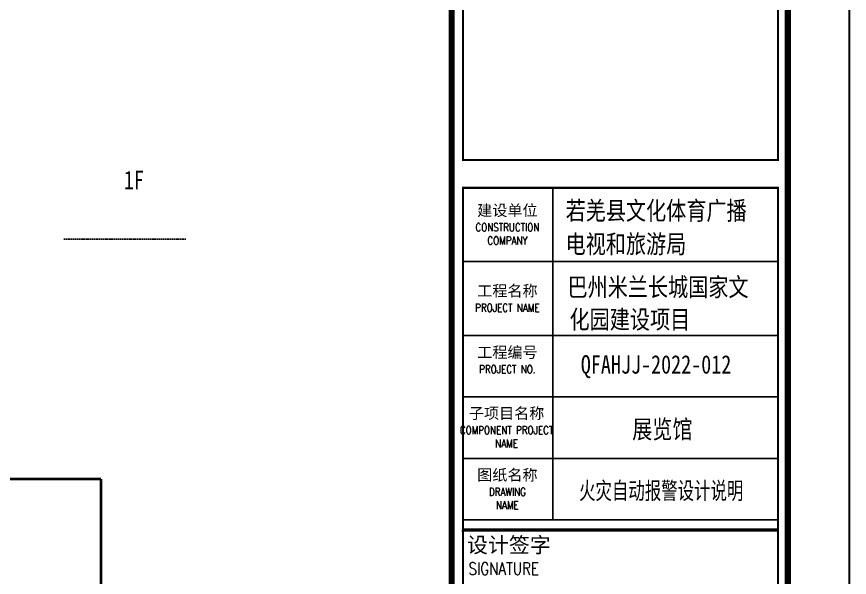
# Model space of a CAD drawing. Extents: x 815029915 to 815825525, y 579155098 to 579748855.
# Drawn here: x 815650284 to 815663833, y 579277223 to 579286343 of the extents above; entities that cross this region are included whole.
import ezdxf
from ezdxf.enums import TextEntityAlignment as Align

# ---------------------------------------------------------------- set-up
doc = ezdxf.new("R2010")
doc.units = 0
doc.header["$LTSCALE"] = 100
doc.header["$MEASUREMENT"] = 0
doc.linetypes.add('DASH', pattern=[0.35, 0.25, -0.1])
for name, color, linetype in [('PUB_TITLE', 4, 'Continuous'), ('TK', 7, 'Continuous'), ('zm', 1, 'Continuous'), ('电气', 7, 'Continuous')]:
    doc.layers.add(name, color=color, linetype=linetype)
doc.styles.add('-宋体', font='', dxfattribs={"width": 0.8})
doc.styles.add('-黑体', font='', dxfattribs={"width": 0.8})
doc.styles.add('CCIAD-图框(标题项)', font='')
doc.styles.add('CCIAD-图框(版权说明)', font='txt.shx', dxfattribs={"width": 0.7, "bigfont": 'gbcbig.shx'})
doc.styles.add('STYLE2', font='')
doc.styles.add('图签各称', font='')
doc.styles.add('基本字体', font='simplex.shx', dxfattribs={"height": 180, "bigfont": 'hztxt.shx'})
doc.styles.get('-宋体').set_extended_font_data('SimSun')
doc.styles.get('-黑体').set_extended_font_data('SimHei')
doc.styles.get('CCIAD-图框(标题项)').set_extended_font_data('SimHei')
doc.styles.get('STYLE2').set_extended_font_data('SimHei')
doc.styles.get('图签各称').set_extended_font_data('SimSun')

# ---------------------------------------------------------------- blocks, each defined once
blk = doc.blocks.new('CCIAD-TK-A2-图签')
at = {"layer": 'TK'}
for p, q in [((531.32, 185.4), (582.39, 185.4)), ((545.77, 185.4), (545.77, 131.4)), ((531.32, 173.4), (582.39, 173.4)), ((543.32, 173.4), (582.39, 173.4)), ((531.32, 161.4), (582.39, 161.4)), ((531.32, 151.4), (582.39, 151.4)), ((531.32, 151.4), (582.39, 151.4)), ((531.32, 141.4), (582.39, 141.4)), ((531.32, 141.4), (582.39, 141.4)), ((531.32, 131.4), (582.39, 131.4)), ((582.19, 129.63), (531.12, 129.63))]:
    blk.add_line(p, q, dxfattribs=at)
at = {"layer": 'TK', "color": 0}
for p, q in [((530.92, 129.63), (582.19, 129.63)), ((531.12, 129.86), (582.39, 129.86))]:
    blk.add_line(p, q, dxfattribs=at)
at = {"layer": 'TK'}
for points, const_width in [([(529.29, 10.46), (529.29, 410)], 1), ([(531.12, 129.86), (582.39, 129.86)], 0.347)]:
    blk.add_lwpolyline(points, dxfattribs=dict(at, const_width=const_width))
blk.add_lwpolyline([(529.29, 10.46), (584, 10.46), (584, 410)], dxfattribs=at)
at = {"layer": 'TK', "const_width": 0.347}
for points in [[(531.12, 335.84), (582.39, 335.84), (582.39, 189.94), (531.12, 189.94)], [(531.12, 185.4), (582.39, 185.4), (582.39, 13.25), (531.12, 13.25)]]:
    blk.add_lwpolyline(points, close=True, dxfattribs=at)
at = {"layer": 'TK', "style": 'CCIAD-图框(标题项)'}
blk.add_text('设计签字', height=2.5, dxfattribs=at).set_placement((531.78, 126.06))
at = {"layer": 'TK', "style": 'CCIAD-图框(版权说明)', "width": 0.8}
blk.add_text('SIGNATURE', height=2, dxfattribs=at).set_placement((532.04, 122.47))
at = {"layer": 'TK', "char_height": 1.8, "attachment_point": 5, "style": '基本字体'}
for s, insert, width in [('{\\fSimHei|b0|i0|c134|p49;建设单位\\W0.8;\\P\\Fsimplex,hztxt|c134;\\H0.7224x;CONSTRUCTION \\PCOMPANY\\fKaiTi_GB2312|b0|i0|c134|p49;\\H1.3843x; }', (538.36, 179.4), 11.6), ('{\\fSimHei|b0|i0|c134|p49;工程名称\\fKaiTi_GB2312|b0|i0|c134|p49;\\H1.167x;\\W0.8;\\P\\Fsimplex,hztxt|c134;\\H0.6189x;PROJECT NAME\\H1.3846x; }', (538.36, 167.4), 11.6), ('{\\fSimHei|b0|i0|c134|p49;工程编号\\W0.8;\\P\\Fsimplex,hztxt|c134;\\H0.7222x;PROJECT NO.}', (538.36, 157.4), 11.6), ('{\\fSimHei|b0|i0|c134|p49;子项目名称\\W0.8;\\P\\Fsimplex,hztxt|c134;\\H0.7222x;COMPONENT PROJECT NAME\\H1.385x; }', (538.23, 146.4), 15.6094), ('{\\fSimHei|b0|i0|c134|p49;图纸名称\\W0.8;\\P\\Fsimplex,hztxt|c134;\\H0.7222x;DRAWING \\PNAME }', (538.36, 136.37), 11.6)]:
    blk.add_mtext(s, dxfattribs=dict(at, insert=insert, width=width))
blk = doc.blocks.new('l')
at = {"layer": 'TK'}
blk.add_lwpolyline([(815463677, 579451444), (815463677, 579409444), (815547777, 579409444), (815547777, 579451444)], close=True, dxfattribs=at)

msp = doc.modelspace()

# ---------------------------------------------------------------- linework, layer by layer
at = {"layer": 'TK'}
msp.add_lwpolyline([(815579733.2, 579307018.6), (815579733.2, 579265018.6), (815663833.2, 579265018.6), (815663833.2, 579307018.6)], close=True, dxfattribs=at)
at = {"layer": 'TK', "const_width": 100}
msp.add_lwpolyline([(815582233.2, 579266064.2), (815582233.2, 579306018.6), (815662833.2, 579306018.6), (815662833.2, 579266064.2)], close=True, dxfattribs=at)
at = {"layer": '电气', "linetype": 'DASH'}
msp.add_line((815651054, 579282723.9), (815653043.7, 579282723.9), dxfattribs=at)
at = {"layer": '电气', "const_width": 43.2}
for points in [[(815651654.3, 579278822.4), (815633689.8, 579278822.4), (815633689.8, 579280922.2)], [(815651654.3, 579278822.4), (815651654.3, 579273462.9)]]:
    msp.add_lwpolyline(points, dxfattribs=at)

# ---------------------------------------------------------------- block references
at = {"layer": 'TK', "xscale": 100, "yscale": 100, "zscale": 100}
msp.add_blockref('CCIAD-TK-A2-图签', (815604433.2, 579265018.6), dxfattribs=at)
at = {"layer": 'zm', "color": 1}
msp.add_blockref('l', (116055.9, -144425.9), dxfattribs=at)

# ---------------------------------------------------------------- texts
at = {"layer": 'PUB_TITLE', "style": '-宋体', "width": 0.8}
for s, p in [('若羌县文化体育广播', (815659216.1, 579283037.9)), ('电视和旅游局', (815659216.1, 579282494.4)), ('巴州米兰长城国家文', (815659247, 579281794.7)), ('化园建设项目', (815659280, 579281267.9)), ('展览馆', (815660300.1, 579279482.7, 0))]:
    msp.add_text(s, height=300, dxfattribs=at).set_placement(p)
at = {"layer": 'zm', "color": 1}
for s, height, style, width, p in [('1F', 300, '-黑体', 0.8, (815652028.7, 579283536.1, -862.8)), ('火灾自动报警设计说明', 280, '图签各称', 0.7, (815659435, 579278493.8))]:
    msp.add_text(s, height=height, dxfattribs=dict(at, style=style, width=width)).set_placement(p)
at = {"layer": 'zm', "ltscale": 10, "style": 'STYLE2', "width": 0.8}
msp.add_text('QFAHJJ-2022-012', height=300, dxfattribs=at).set_placement((815660688.2, 579280651.5), align=Align.MIDDLE)

doc.saveas('drawing.dxf')
